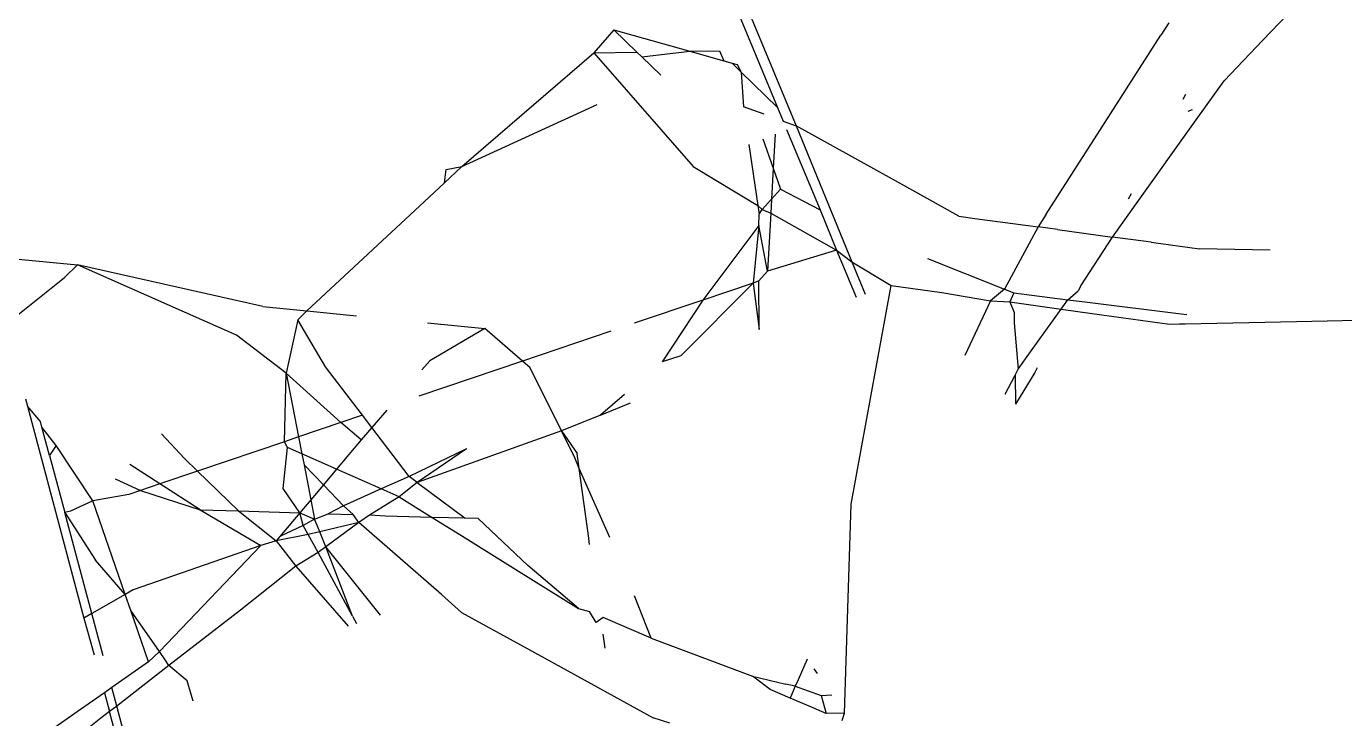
# Model space of a CAD drawing. Header units: inches. Extents: x 3324238 to 135265466, y -1036581 to 20094598.
# Drawn here: x 3354735.2772 to 3354735.562, y -519089.322 to -519089.1724 of the extents above; entities that cross this region are included whole.
import ezdxf

# ---------------------------------------------------------------- set-up
doc = ezdxf.new("R2010")
doc.units = ezdxf.units.IN
doc.header["$MEASUREMENT"] = 0

msp = doc.modelspace()

# ---------------------------------------------------------------- linework, layer by layer
for p, q in [((3354735.36945, -519089.01593, 0.00267), (3354735.44352, -519089.19392, 0.00267)), ((3354735.40034, -519089.09555, 0.00267), (3354735.4395, -519089.19, 0.00267)), ((3354735.54435, -519089.17543, 0.00267), (3354735.55933, -519089.15977, 0.00267)), ((3354735.52405, -519089.17167, 0.00267), (3354735.52233, -519089.17436, 0.00267)), ((3354735.40415, -519089.17322, 0.00267), (3354735.39986, -519089.1782, 0.00267)), ((3354735.40912, -519089.17804, 0.00267), (3354735.40415, -519089.17322, 0.00267)), ((3354735.40415, -519089.17322, 0.00267), (3354735.42055, -519089.17784, 0.00267)), ((3354735.50914, -519089.19494, 0.00267), (3354735.52233, -519089.17436, 0.00267)), ((3354735.53597, -519089.18421, 0.00267), (3354735.54435, -519089.17543, 0.00267)), ((3354735.37134, -519089.20271, 0.00267), (3354735.39986, -519089.1782, 0.00267)), ((3354735.39986, -519089.1782, 0.00267), (3354735.40912, -519089.17804, 0.00267)), ((3354735.39986, -519089.1782, 0.00267), (3354735.42126, -519089.20275, 0.00267)), ((3354735.41016, -519089.17904, 0.00267), (3354735.40912, -519089.17804, 0.00267)), ((3354735.41016, -519089.17904, 0.00267), (3354735.42055, -519089.17784, 0.00267)), ((3354735.41427, -519089.18302, 0.00267), (3354735.41016, -519089.17904, 0.00267)), ((3354735.42055, -519089.17784, 0.00267), (3354735.42696, -519089.17773, 0.00267)), ((3354735.42055, -519089.17784, 0.00267), (3354735.42789, -519089.17991, 0.00267)), ((3354735.42696, -519089.17773, 0.00267), (3354735.42789, -519089.17991, 0.00267)), ((3354735.42789, -519089.17991, 0.00267), (3354735.42971, -519089.18042, 0.00267)), ((3354735.42971, -519089.18042, 0.00267), (3354735.43079, -519089.18072, 0.00267)), ((3354735.42971, -519089.18042, 0.00267), (3354735.43166, -519089.18233, 0.00267)), ((3354735.43079, -519089.18072, 0.00267), (3354735.43166, -519089.18233, 0.00267)), ((3354735.43166, -519089.18233, 0.00267), (3354735.43212, -519089.18982, 0.00267)), ((3354735.43166, -519089.18233, 0.00267), (3354735.4395, -519089.19, 0.00267)), ((3354735.52995, -519089.19264, 0.00267), (3354735.53597, -519089.18421, 0.00267)), ((3354735.52766, -519089.18714, 0.00267), (3354735.52704, -519089.18828, 0.00267)), ((3354735.37134, -519089.20271, 0.00267), (3354735.40053, -519089.18932, 0.00267)), ((3354735.43664, -519089.19145, 0.00267), (3354735.43212, -519089.18982, 0.00267)), ((3354735.4395, -519089.19, 0.00267), (3354735.44071, -519089.19291, 0.00267)), ((3354735.52905, -519089.19047, 0.00267), (3354735.5281, -519089.19085, 0.00267)), ((3354735.44071, -519089.19291, 0.00267), (3354735.44352, -519089.19392, 0.00267)), ((3354735.44147, -519089.19474, 0.00267), (3354735.44868, -519089.21212, 0.00267)), ((3354735.44352, -519089.19392, 0.00267), (3354735.45555, -519089.22332, 0.00267)), ((3354735.45158, -519089.19841, 0.00267), (3354735.44352, -519089.19392, 0.00267)), ((3354735.51686, -519089.21098, 0.00267), (3354735.52995, -519089.19264, 0.00267)), ((3354735.43636, -519089.19676, 0.00267), (3354735.43856, -519089.20308, 0.00267)), ((3354735.43896, -519089.19573, 0.00267), (3354735.43856, -519089.20308, 0.00267)), ((3354735.49757, -519089.21299, 0.00267), (3354735.50914, -519089.19494, 0.00267)), ((3354735.43332, -519089.19797, 0.00267), (3354735.43526, -519089.21114, 0.00267)), ((3354735.46496, -519089.20584, 0.00267), (3354735.45158, -519089.19841, 0.00267)), ((3354735.36756, -519089.20624, 0.00267), (3354735.37134, -519089.20271, 0.00267)), ((3354735.36756, -519089.20624, 0.00267), (3354735.36791, -519089.20334, 0.00267)), ((3354735.36791, -519089.20334, 0.00267), (3354735.37134, -519089.20271, 0.00267)), ((3354735.42126, -519089.20275, 0.00267), (3354735.43526, -519089.21114, 0.00267)), ((3354735.43856, -519089.20308, 0.00267), (3354735.43819, -519089.20977, 0.00267)), ((3354735.43856, -519089.20308, 0.00267), (3354735.44013, -519089.2076, 0.00267)), ((3354735.47867, -519089.21346, 0.00267), (3354735.46496, -519089.20584, 0.00267)), ((3354735.36423, -519089.20935, 0.00267), (3354735.36756, -519089.20624, 0.00267)), ((3354735.43819, -519089.20977, 0.00267), (3354735.44013, -519089.2076, 0.00267)), ((3354735.44013, -519089.2076, 0.00267), (3354735.44868, -519089.21212, 0.00267)), ((3354735.51589, -519089.20865, 0.00267), (3354735.51526, -519089.2098, 0.00267)), ((3354735.3378, -519089.2339, 0.00267), (3354735.36423, -519089.20935, 0.00267)), ((3354735.43526, -519089.21114, 0.00267), (3354735.43553, -519089.213, 0.00267)), ((3354735.43526, -519089.21114, 0.00267), (3354735.43616, -519089.21205, 0.00267)), ((3354735.43616, -519089.21205, 0.00267), (3354735.43819, -519089.20977, 0.00267)), ((3354735.43819, -519089.20977, 0.00267), (3354735.43803, -519089.21281, 0.00267)), ((3354735.51188, -519089.21796, 0.00267), (3354735.51686, -519089.21098, 0.00267)), ((3354735.43547, -519089.21545, 0.00267), (3354735.43553, -519089.213, 0.00267)), ((3354735.43553, -519089.213, 0.00267), (3354735.43616, -519089.21205, 0.00267)), ((3354735.43616, -519089.21205, 0.00267), (3354735.43803, -519089.21281, 0.00267)), ((3354735.43803, -519089.21281, 0.00267), (3354735.43734, -519089.22531, 0.00267)), ((3354735.43803, -519089.21281, 0.00267), (3354735.45227, -519089.22078, 0.00267)), ((3354735.44868, -519089.21212, 0.00267), (3354735.45227, -519089.22078, 0.00267)), ((3354735.47867, -519089.21346, 0.00267), (3354735.48214, -519089.21393, 0.00267)), ((3354735.48214, -519089.21393, 0.00267), (3354735.49579, -519089.21578, 0.00267)), ((3354735.49757, -519089.21299, 0.00267), (3354735.49579, -519089.21578, 0.00267)), ((3354735.43547, -519089.21545, 0.00267), (3354735.42336, -519089.23158, 0.00267)), ((3354735.43547, -519089.21545, 0.00267), (3354735.43423, -519089.2279, 0.00267)), ((3354735.43734, -519089.22531, 0.00267), (3354735.43547, -519089.21545, 0.00267)), ((3354735.49579, -519089.21578, 0.00267), (3354735.48852, -519089.22923, 0.00267)), ((3354735.49995, -519089.21634, 0.00267), (3354735.49579, -519089.21578, 0.00267)), ((3354735.49995, -519089.21634, 0.00267), (3354735.51188, -519089.21796, 0.00267)), ((3354735.50502, -519089.2285, 0.00267), (3354735.51188, -519089.21796, 0.00267)), ((3354735.52024, -519089.21909, 0.00267), (3354735.51188, -519089.21796, 0.00267)), ((3354735.52024, -519089.21909, 0.00267), (3354735.53062, -519089.22049, 0.00267)), ((3354735.27077, -519089.22232, 0.00267), (3354735.28826, -519089.22395, 0.00267)), ((3354735.45227, -519089.22078, 0.00267), (3354735.43734, -519089.22531, 0.00267)), ((3354735.45227, -519089.22078, 0.00267), (3354735.45649, -519089.23096, 0.00267)), ((3354735.45227, -519089.22078, 0.00267), (3354735.45555, -519089.22332, 0.00267)), ((3354735.47193, -519089.22262, 0.00267), (3354735.48852, -519089.22923, 0.00267)), ((3354735.54591, -519089.22082, 0.00267), (3354735.53062, -519089.22049, 0.00267)), ((3354735.2855, -519089.22668, 0.00267), (3354735.28826, -519089.22395, 0.00267)), ((3354735.32266, -519089.23918, 0.00267), (3354735.28826, -519089.22395, 0.00267)), ((3354735.32831, -519089.23295, 0.00267), (3354735.28826, -519089.22395, 0.00267)), ((3354735.43549, -519089.2274, 0.00267), (3354735.43734, -519089.22531, 0.00267)), ((3354735.45555, -519089.22332, 0.00267), (3354735.45845, -519089.2303, 0.00267)), ((3354735.45555, -519089.22332, 0.00267), (3354735.46406, -519089.22843, 0.00267)), ((3354735.27435, -519089.23567, 0.00267), (3354735.2855, -519089.22668, 0.00267)), ((3354735.41862, -519089.2436, 0.00267), (3354735.43423, -519089.2279, 0.00267)), ((3354735.43423, -519089.2279, 0.00267), (3354735.42336, -519089.23158, 0.00267)), ((3354735.43549, -519089.2274, 0.00267), (3354735.43423, -519089.2279, 0.00267)), ((3354735.43423, -519089.2279, 0.00267), (3354735.43551, -519089.23796, 0.00267)), ((3354735.43551, -519089.23796, 0.00267), (3354735.43549, -519089.2274, 0.00267)), ((3354735.45543, -519089.27566, 0.00267), (3354735.46406, -519089.22843, 0.00267)), ((3354735.46406, -519089.22843, 0.00267), (3354735.47499, -519089.22995, 0.00267)), ((3354735.50502, -519089.2285, 0.00267), (3354735.50442, -519089.2296, 0.00267)), ((3354735.42336, -519089.23158, 0.00267), (3354735.40853, -519089.2366, 0.00267)), ((3354735.42336, -519089.23158, 0.00267), (3354735.4146, -519089.24494, 0.00267)), ((3354735.47499, -519089.22995, 0.00267), (3354735.48553, -519089.23178, 0.00267)), ((3354735.48553, -519089.23178, 0.00267), (3354735.47993, -519089.24354, 0.00267)), ((3354735.48852, -519089.22923, 0.00267), (3354735.48553, -519089.23178, 0.00267)), ((3354735.48553, -519089.23178, 0.00267), (3354735.48966, -519089.23198, 0.00267)), ((3354735.48852, -519089.22923, 0.00267), (3354735.49056, -519089.23005, 0.00267)), ((3354735.49056, -519089.23005, 0.00267), (3354735.48966, -519089.23198, 0.00267)), ((3354735.49056, -519089.23005, 0.00267), (3354735.50222, -519089.2315, 0.00267)), ((3354735.50078, -519089.23352, 0.00267), (3354735.50222, -519089.2315, 0.00267)), ((3354735.50222, -519089.2315, 0.00267), (3354735.50442, -519089.2296, 0.00267)), ((3354735.50222, -519089.2315, 0.00267), (3354735.50649, -519089.23203, 0.00267)), ((3354735.32831, -519089.23295, 0.00267), (3354735.3378, -519089.2339, 0.00267)), ((3354735.33589, -519089.23583, 0.00267), (3354735.3378, -519089.2339, 0.00267)), ((3354735.3378, -519089.2339, 0.00267), (3354735.34856, -519089.23497, 0.00267)), ((3354735.48966, -519089.23198, 0.00267), (3354735.49062, -519089.23428, 0.00267)), ((3354735.48966, -519089.23198, 0.00267), (3354735.50078, -519089.23352, 0.00267)), ((3354735.49062, -519089.23428, 0.00267), (3354735.49064, -519089.23553, 0.00267)), ((3354735.49416, -519089.24279, 0.00267), (3354735.50078, -519089.23352, 0.00267)), ((3354735.50078, -519089.23352, 0.00267), (3354735.5075, -519089.23446, 0.00267)), ((3354735.50649, -519089.23203, 0.00267), (3354735.52669, -519089.23456, 0.00267)), ((3354735.5075, -519089.23446, 0.00267), (3354735.5242, -519089.23677, 0.00267)), ((3354735.52669, -519089.23456, 0.00267), (3354735.52792, -519089.23471, 0.00267)), ((3354735.33589, -519089.23583, 0.00267), (3354735.33337, -519089.24734, 0.00267)), ((3354735.34184, -519089.24597, 0.00267), (3354735.33589, -519089.23583, 0.00267)), ((3354735.36392, -519089.2365, 0.00267), (3354735.37631, -519089.23773, 0.00267)), ((3354735.49064, -519089.23553, 0.00267), (3354735.49065, -519089.23653, 0.00267)), ((3354735.49065, -519089.23653, 0.00267), (3354735.49149, -519089.24653, 0.00267)), ((3354735.5242, -519089.23677, 0.00267), (3354735.52635, -519089.23673, 0.00267)), ((3354735.52635, -519089.23673, 0.00267), (3354735.52758, -519089.2367, 0.00267)), ((3354735.52758, -519089.2367, 0.00267), (3354735.55161, -519089.23621, 0.00267)), ((3354735.55161, -519089.23621, 0.00267), (3354735.56812, -519089.23587, 0.00267)), ((3354735.33337, -519089.24734, 0.00267), (3354735.32266, -519089.23918, 0.00267)), ((3354735.37631, -519089.23773, 0.00267), (3354735.36439, -519089.2447, 0.00267)), ((3354735.38444, -519089.24477, 0.00267), (3354735.37631, -519089.23773, 0.00267)), ((3354735.40347, -519089.23832, 0.00267), (3354735.38444, -519089.24477, 0.00267)), ((3354735.49149, -519089.24653, 0.00267), (3354735.49416, -519089.24279, 0.00267)), ((3354735.34986, -519089.25648, 0.00267), (3354735.34184, -519089.24597, 0.00267)), ((3354735.38444, -519089.24477, 0.00267), (3354735.36201, -519089.25236, 0.00267)), ((3354735.36439, -519089.2447, 0.00267), (3354735.3627, -519089.24665, 0.00267)), ((3354735.38608, -519089.24619, 0.00267), (3354735.38444, -519089.24477, 0.00267)), ((3354735.41862, -519089.2436, 0.00267), (3354735.4146, -519089.24494, 0.00267)), ((3354735.33299, -519089.26219, 0.00267), (3354735.33337, -519089.24734, 0.00267)), ((3354735.34519, -519089.25806, 0.00267), (3354735.33337, -519089.24734, 0.00267)), ((3354735.33337, -519089.24734, 0.00267), (3354735.33606, -519089.26115, 0.00267)), ((3354735.39281, -519089.25983, 0.00267), (3354735.38608, -519089.24619, 0.00267)), ((3354735.48866, -519089.25189, 0.00267), (3354735.49082, -519089.24781, 0.00267)), ((3354735.49082, -519089.24781, 0.00267), (3354735.49149, -519089.24653, 0.00267)), ((3354735.49082, -519089.24781, 0.00267), (3354735.49091, -519089.25404, 0.00267)), ((3354735.49508, -519089.24725, 0.00267), (3354735.49091, -519089.25404, 0.00267)), ((3354735.4956, -519089.24624, 0.00267), (3354735.49508, -519089.24725, 0.00267)), ((3354735.27703, -519089.25289, 0.00267), (3354735.27746, -519089.25449, 0.00267)), ((3354735.27746, -519089.25449, 0.00267), (3354735.28964, -519089.30029, 0.00267)), ((3354735.28029, -519089.25783, 0.00267), (3354735.27746, -519089.25449, 0.00267)), ((3354735.40648, -519089.25195, 0.00267), (3354735.4013, -519089.25643, 0.00267)), ((3354735.4013, -519089.25643, 0.00267), (3354735.40773, -519089.25375, 0.00267)), ((3354735.34986, -519089.25648, 0.00267), (3354735.34519, -519089.25806, 0.00267)), ((3354735.35188, -519089.25913, 0.00267), (3354735.34986, -519089.25648, 0.00267)), ((3354735.35512, -519089.2554, 0.00267), (3354735.35188, -519089.25913, 0.00267)), ((3354735.4013, -519089.25643, 0.00267), (3354735.39281, -519089.25983, 0.00267)), ((3354735.28062, -519089.25906, 0.00267), (3354735.28029, -519089.25783, 0.00267)), ((3354735.2837, -519089.26299, 0.00267), (3354735.28062, -519089.25906, 0.00267)), ((3354735.28224, -519089.26513, 0.00267), (3354735.28062, -519089.25906, 0.00267)), ((3354735.34519, -519089.25806, 0.00267), (3354735.33606, -519089.26115, 0.00267)), ((3354735.3496, -519089.26176, 0.00267), (3354735.34519, -519089.25806, 0.00267)), ((3354735.35188, -519089.25913, 0.00267), (3354735.3496, -519089.26176, 0.00267)), ((3354735.35993, -519089.26968, 0.00267), (3354735.35188, -519089.25913, 0.00267)), ((3354735.39281, -519089.25983, 0.00267), (3354735.36167, -519089.27098, 0.00267)), ((3354735.3957, -519089.26569, 0.00267), (3354735.39281, -519089.25983, 0.00267)), ((3354735.39281, -519089.25983, 0.00267), (3354735.39626, -519089.26473, 0.00267)), ((3354735.2837, -519089.26299, 0.00267), (3354735.28224, -519089.26513, 0.00267)), ((3354735.29158, -519089.27493, 0.00267), (3354735.2837, -519089.26299, 0.00267)), ((3354735.30642, -519089.26051, 0.00267), (3354735.31139, -519089.26583, 0.00267)), ((3354735.33299, -519089.26219, 0.00267), (3354735.31421, -519089.26855, 0.00267)), ((3354735.33606, -519089.26115, 0.00267), (3354735.33299, -519089.26219, 0.00267)), ((3354735.33366, -519089.26344, 0.00267), (3354735.33299, -519089.26219, 0.00267)), ((3354735.33606, -519089.26115, 0.00267), (3354735.33678, -519089.26482, 0.00267)), ((3354735.3496, -519089.26176, 0.00267), (3354735.34425, -519089.26813, 0.00267)), ((3354735.28224, -519089.26513, 0.00267), (3354735.28556, -519089.27751, 0.00267)), ((3354735.31139, -519089.26583, 0.00267), (3354735.31421, -519089.26855, 0.00267)), ((3354735.33273, -519089.27232, 0.00267), (3354735.33366, -519089.26344, 0.00267)), ((3354735.33678, -519089.26482, 0.00267), (3354735.33366, -519089.26344, 0.00267)), ((3354735.34425, -519089.26813, 0.00267), (3354735.33678, -519089.26482, 0.00267)), ((3354735.33678, -519089.26482, 0.00267), (3354735.33723, -519089.26716, 0.00267)), ((3354735.3723, -519089.26369, 0.00267), (3354735.35993, -519089.26968, 0.00267)), ((3354735.3723, -519089.26369, 0.00267), (3354735.36167, -519089.27098, 0.00267)), ((3354735.39669, -519089.26795, 0.00267), (3354735.3957, -519089.26569, 0.00267)), ((3354735.39669, -519089.26795, 0.00267), (3354735.39626, -519089.26473, 0.00267)), ((3354735.3061, -519089.2713, 0.00267), (3354735.2996, -519089.26714, 0.00267)), ((3354735.31421, -519089.26855, 0.00267), (3354735.3061, -519089.2713, 0.00267)), ((3354735.31421, -519089.26855, 0.00267), (3354735.3231, -519089.27714, 0.00267)), ((3354735.33723, -519089.26716, 0.00267), (3354735.3387, -519089.27472, 0.00267)), ((3354735.33723, -519089.26716, 0.00267), (3354735.34141, -519089.27151, 0.00267)), ((3354735.34425, -519089.26813, 0.00267), (3354735.34141, -519089.27151, 0.00267)), ((3354735.35385, -519089.27238, 0.00267), (3354735.34425, -519089.26813, 0.00267)), ((3354735.39872, -519089.28302, 0.00267), (3354735.39669, -519089.26795, 0.00267)), ((3354735.40325, -519089.28291, 0.00267), (3354735.39669, -519089.26795, 0.00267)), ((3354735.29643, -519089.27022, 0.00267), (3354735.3019, -519089.27273, 0.00267)), ((3354735.3061, -519089.2713, 0.00267), (3354735.3019, -519089.27273, 0.00267)), ((3354735.31481, -519089.27687, 0.00267), (3354735.3061, -519089.2713, 0.00267)), ((3354735.34141, -519089.27151, 0.00267), (3354735.3387, -519089.27472, 0.00267)), ((3354735.34141, -519089.27151, 0.00267), (3354735.34572, -519089.276, 0.00267)), ((3354735.35993, -519089.26968, 0.00267), (3354735.35385, -519089.27238, 0.00267)), ((3354735.36167, -519089.27098, 0.00267), (3354735.35776, -519089.27412, 0.00267)), ((3354735.36167, -519089.27098, 0.00267), (3354735.35993, -519089.26968, 0.00267)), ((3354735.36167, -519089.27098, 0.00267), (3354735.372, -519089.27872, 0.00267)), ((3354735.29941, -519089.27357, 0.00267), (3354735.29158, -519089.27493, 0.00267)), ((3354735.3019, -519089.27273, 0.00267), (3354735.29941, -519089.27357, 0.00267)), ((3354735.3019, -519089.27273, 0.00267), (3354735.31481, -519089.27687, 0.00267)), ((3354735.33631, -519089.27756, 0.00267), (3354735.33273, -519089.27232, 0.00267)), ((3354735.35385, -519089.27238, 0.00267), (3354735.34572, -519089.276, 0.00267)), ((3354735.35776, -519089.27412, 0.00267), (3354735.35139, -519089.27804, 0.00267)), ((3354735.35776, -519089.27412, 0.00267), (3354735.35385, -519089.27238, 0.00267)), ((3354735.35776, -519089.27412, 0.00267), (3354735.36492, -519089.27854, 0.00267)), ((3354735.28675, -519089.27717, 0.00267), (3354735.28556, -519089.27751, 0.00267)), ((3354735.29158, -519089.27493, 0.00267), (3354735.28675, -519089.27717, 0.00267)), ((3354735.29859, -519089.2952, 0.00267), (3354735.29158, -519089.27493, 0.00267)), ((3354735.31481, -519089.27687, 0.00267), (3354735.3231, -519089.27714, 0.00267)), ((3354735.31481, -519089.27687, 0.00267), (3354735.32786, -519089.28464, 0.00267)), ((3354735.3231, -519089.27714, 0.00267), (3354735.33631, -519089.27756, 0.00267)), ((3354735.3231, -519089.27714, 0.00267), (3354735.33123, -519089.2836, 0.00267)), ((3354735.3387, -519089.27472, 0.00267), (3354735.33631, -519089.27756, 0.00267)), ((3354735.3387, -519089.27472, 0.00267), (3354735.33952, -519089.2789, 0.00267)), ((3354735.34572, -519089.276, 0.00267), (3354735.34245, -519089.27776, 0.00267)), ((3354735.34785, -519089.27793, 0.00267), (3354735.34572, -519089.276, 0.00267)), ((3354735.45395, -519089.32082, 0.00267), (3354735.45543, -519089.27566, 0.00267)), ((3354735.28556, -519089.27751, 0.00267), (3354735.29221, -519089.2878, 0.00267)), ((3354735.2914, -519089.29929, 0.00267), (3354735.28556, -519089.27751, 0.00267)), ((3354735.33631, -519089.27756, 0.00267), (3354735.332, -519089.28269, 0.00267)), ((3354735.33707, -519089.2803, 0.00267), (3354735.33631, -519089.27756, 0.00267)), ((3354735.33631, -519089.27756, 0.00267), (3354735.33952, -519089.2789, 0.00267)), ((3354735.33952, -519089.2789, 0.00267), (3354735.33707, -519089.2803, 0.00267)), ((3354735.33952, -519089.2789, 0.00267), (3354735.34245, -519089.27776, 0.00267)), ((3354735.34061, -519089.28164, 0.00267), (3354735.33952, -519089.2789, 0.00267)), ((3354735.34907, -519089.27964, 0.00267), (3354735.34061, -519089.28164, 0.00267)), ((3354735.34907, -519089.27964, 0.00267), (3354735.34193, -519089.28491, 0.00267)), ((3354735.34245, -519089.27776, 0.00267), (3354735.34785, -519089.27793, 0.00267)), ((3354735.34907, -519089.27964, 0.00267), (3354735.34785, -519089.27793, 0.00267)), ((3354735.35139, -519089.27804, 0.00267), (3354735.34907, -519089.27964, 0.00267)), ((3354735.36695, -519089.2952, 0.00267), (3354735.34907, -519089.27964, 0.00267)), ((3354735.35483, -519089.27829, 0.00267), (3354735.35139, -519089.27804, 0.00267)), ((3354735.36492, -519089.27854, 0.00267), (3354735.35483, -519089.27829, 0.00267)), ((3354735.36492, -519089.27854, 0.00267), (3354735.37087, -519089.28222, 0.00267)), ((3354735.372, -519089.27872, 0.00267), (3354735.36492, -519089.27854, 0.00267)), ((3354735.37486, -519089.27879, 0.00267), (3354735.372, -519089.27872, 0.00267)), ((3354735.38557, -519089.2889, 0.00267), (3354735.37486, -519089.27879, 0.00267)), ((3354735.33812, -519089.28222, 0.00267), (3354735.33123, -519089.2836, 0.00267)), ((3354735.332, -519089.28269, 0.00267), (3354735.33123, -519089.2836, 0.00267)), ((3354735.33707, -519089.2803, 0.00267), (3354735.332, -519089.28269, 0.00267)), ((3354735.33812, -519089.28222, 0.00267), (3354735.33707, -519089.2803, 0.00267)), ((3354735.34061, -519089.28164, 0.00267), (3354735.33812, -519089.28222, 0.00267)), ((3354735.34026, -519089.28615, 0.00267), (3354735.33812, -519089.28222, 0.00267)), ((3354735.34193, -519089.28491, 0.00267), (3354735.34061, -519089.28164, 0.00267)), ((3354735.37087, -519089.28222, 0.00267), (3354735.38299, -519089.28977, 0.00267)), ((3354735.39892, -519089.28437, 0.00267), (3354735.39872, -519089.28302, 0.00267)), ((3354735.32786, -519089.28464, 0.00267), (3354735.30031, -519089.29421, 0.00267)), ((3354735.32786, -519089.28464, 0.00267), (3354735.30597, -519089.3075, 0.00267)), ((3354735.33123, -519089.2836, 0.00267), (3354735.32786, -519089.28464, 0.00267)), ((3354735.33123, -519089.2836, 0.00267), (3354735.33543, -519089.28906, 0.00267)), ((3354735.34193, -519089.28491, 0.00267), (3354735.34026, -519089.28615, 0.00267)), ((3354735.35371, -519089.29969, 0.00267), (3354735.34193, -519089.28491, 0.00267)), ((3354735.34772, -519089.29986, 0.00267), (3354735.34193, -519089.28491, 0.00267)), ((3354735.29859, -519089.2952, 0.00267), (3354735.29221, -519089.2878, 0.00267)), ((3354735.34026, -519089.28615, 0.00267), (3354735.33543, -519089.28906, 0.00267)), ((3354735.34772, -519089.29986, 0.00267), (3354735.34026, -519089.28615, 0.00267)), ((3354735.33543, -519089.28906, 0.00267), (3354735.32348, -519089.29854, 0.00267)), ((3354735.33543, -519089.28906, 0.00267), (3354735.34676, -519089.30204, 0.00267)), ((3354735.38299, -519089.28977, 0.00267), (3354735.39652, -519089.2982, 0.00267)), ((3354735.39652, -519089.2982, 0.00267), (3354735.38557, -519089.2889, 0.00267)), ((3354735.30031, -519089.29421, 0.00267), (3354735.29859, -519089.2952, 0.00267)), ((3354735.29859, -519089.2952, 0.00267), (3354735.2914, -519089.29929, 0.00267)), ((3354735.29978, -519089.29864, 0.00267), (3354735.29859, -519089.2952, 0.00267)), ((3354735.37127, -519089.29911, 0.00267), (3354735.36695, -519089.2952, 0.00267)), ((3354735.41222, -519089.30463, 0.00267), (3354735.40861, -519089.29547, 0.00267)), ((3354735.2914, -519089.29929, 0.00267), (3354735.28964, -519089.30029, 0.00267)), ((3354735.29386, -519089.30847, 0.00267), (3354735.2914, -519089.29929, 0.00267)), ((3354735.30361, -519089.30973, 0.00267), (3354735.29978, -519089.29864, 0.00267)), ((3354735.30597, -519089.3075, 0.00267), (3354735.29978, -519089.29864, 0.00267)), ((3354735.32348, -519089.29854, 0.00267), (3354735.30805, -519089.31051, 0.00267)), ((3354735.34772, -519089.29986, 0.00267), (3354735.34855, -519089.30144, 0.00267)), ((3354735.37127, -519089.29911, 0.00267), (3354735.38922, -519089.30898, 0.00267)), ((3354735.39652, -519089.2982, 0.00267), (3354735.39889, -519089.29889, 0.00267)), ((3354735.40031, -519089.30125, 0.00267), (3354735.39889, -519089.29889, 0.00267)), ((3354735.28964, -519089.30029, 0.00267), (3354735.29189, -519089.30821, 0.00267)), ((3354735.40187, -519089.30017, 0.00267), (3354735.40031, -519089.30125, 0.00267)), ((3354735.41222, -519089.30463, 0.00267), (3354735.40187, -519089.30017, 0.00267)), ((3354735.40228, -519089.30681, 0.00267), (3354735.40183, -519089.30379, 0.00267)), ((3354735.41222, -519089.30463, 0.00267), (3354735.43413, -519089.31286, 0.00267)), ((3354735.30597, -519089.3075, 0.00267), (3354735.30361, -519089.30973, 0.00267)), ((3354735.30721, -519089.30927, 0.00267), (3354735.30597, -519089.3075, 0.00267)), ((3354735.30361, -519089.30973, 0.00267), (3354735.29569, -519089.3153, 0.00267)), ((3354735.30805, -519089.31051, 0.00267), (3354735.29676, -519089.31928, 0.00267)), ((3354735.30805, -519089.31051, 0.00267), (3354735.30721, -519089.30927, 0.00267)), ((3354735.31195, -519089.31384, 0.00267), (3354735.30805, -519089.31051, 0.00267)), ((3354735.38922, -519089.30898, 0.00267), (3354735.41265, -519089.32187, 0.00267)), ((3354735.4459, -519089.30914, 0.00267), (3354735.44395, -519089.31363, 0.00267)), ((3354735.44738, -519089.31128, 0.00267), (3354735.44804, -519089.31225, 0.00267)), ((3354735.3133, -519089.3182, 0.00267), (3354735.31195, -519089.31384, 0.00267)), ((3354735.43413, -519089.31286, 0.00267), (3354735.44128, -519089.31454, 0.00267)), ((3354735.4379, -519089.31568, 0.00267), (3354735.43413, -519089.31286, 0.00267)), ((3354735.44395, -519089.31363, 0.00267), (3354735.44335, -519089.31502, 0.00267)), ((3354735.29409, -519089.31642, 0.00267), (3354735.28893, -519089.32005, 0.00267)), ((3354735.29569, -519089.3153, 0.00267), (3354735.29409, -519089.31642, 0.00267)), ((3354735.29409, -519089.31642, 0.00267), (3354735.29519, -519089.3205, 0.00267)), ((3354735.29676, -519089.31928, 0.00267), (3354735.29569, -519089.3153, 0.00267)), ((3354735.44225, -519089.31756, 0.00267), (3354735.4379, -519089.31568, 0.00267)), ((3354735.44335, -519089.31502, 0.00267), (3354735.44128, -519089.31454, 0.00267)), ((3354735.44335, -519089.31502, 0.00267), (3354735.44225, -519089.31756, 0.00267)), ((3354735.44335, -519089.31502, 0.00267), (3354735.44893, -519089.31699, 0.00267)), ((3354735.44893, -519089.31699, 0.00267), (3354735.45123, -519089.31687, 0.00267)), ((3354735.44893, -519089.31699, 0.00267), (3354735.44999, -519089.32089, 0.00267)), ((3354735.28893, -519089.32005, 0.00267), (3354735.28072, -519089.32582, 0.00267)), ((3354735.29676, -519089.31928, 0.00267), (3354735.29519, -519089.3205, 0.00267)), ((3354735.31362, -519089.38218, 0.00267), (3354735.29676, -519089.31928, 0.00267)), ((3354735.44587, -519089.31911, 0.00267), (3354735.44225, -519089.31756, 0.00267)), ((3354735.44999, -519089.32089, 0.00267), (3354735.44587, -519089.31911, 0.00267)), ((3354735.29333, -519089.32193, 0.00267), (3354735.29012, -519089.32449, 0.00267)), ((3354735.29519, -519089.3205, 0.00267), (3354735.29333, -519089.32193, 0.00267)), ((3354735.31162, -519089.3817, 0.00267), (3354735.29519, -519089.3205, 0.00267)), ((3354735.41625, -519089.32302, 0.00267), (3354735.41265, -519089.32187, 0.00267)), ((3354735.45395, -519089.32082, 0.00267), (3354735.44999, -519089.32089, 0.00267)), ((3354735.45347, -519089.32239, 0.00267), (3354735.45395, -519089.32082, 0.00267))]:
    msp.add_line(p, q)

doc.saveas('drawing.dxf')
